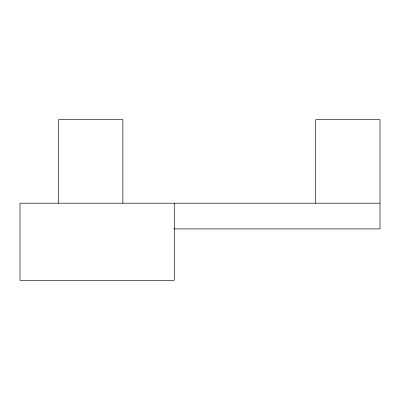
<?xml version="1.0" encoding="UTF-8"?>
<svg xmlns="http://www.w3.org/2000/svg" width="400" height="400" viewBox="0 0 400 400"><rect width="100%" height="100%" fill="white"/><g stroke="black" fill="none" stroke-linecap="round" stroke-linejoin="round"><path stroke-width="0.6" d="M380 203.2L20 203.2L20 280.345L174.285 280.345L174.285 203.2M173.935 228.915L380 228.915L380 119.655L315.715 119.655L315.715 203.2M122.855 203.2L122.855 119.655L58.57 119.655L58.57 203.2"/></g></svg>
